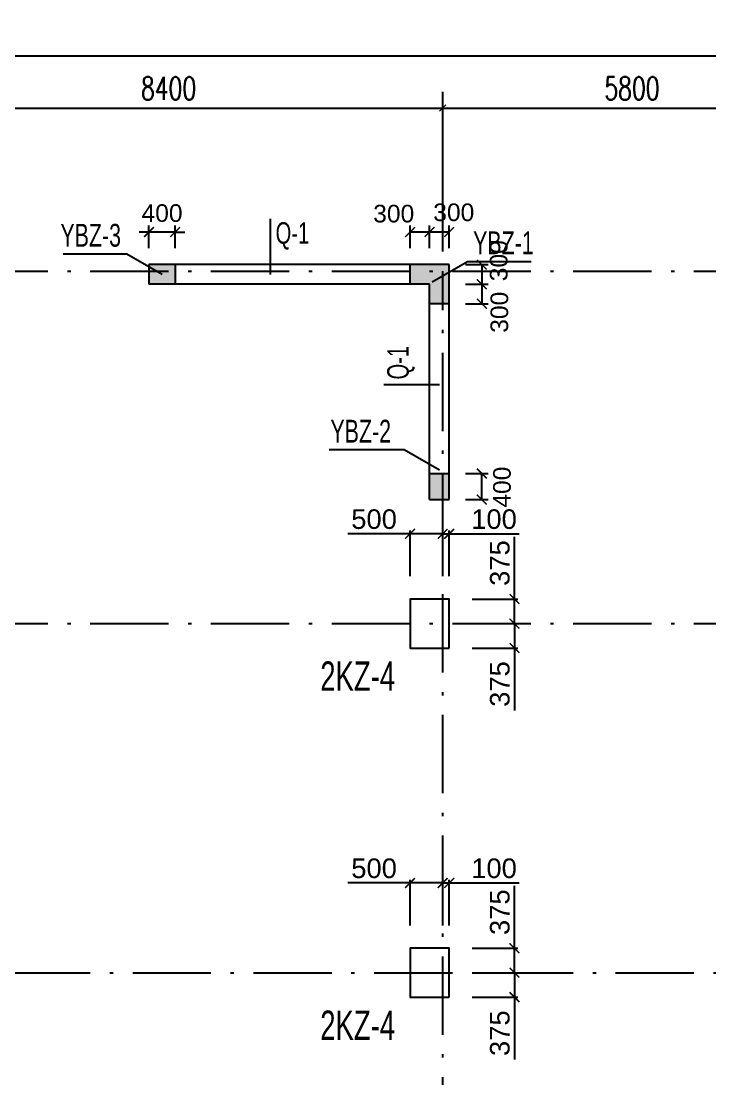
# Model space of a CAD drawing. Header units: millimetres. Extents: x -3831 to 465700, y 39900 to 106100.
# Drawn here: x 54441 to 64994, y 88923 to 105131 of the extents above; entities that cross this region are included whole.
import ezdxf

# ---------------------------------------------------------------- set-up
doc = ezdxf.new("R2010")
doc.units = ezdxf.units.MM
doc.linetypes.add('线型2', pattern=[1850, 1200, -300, 50, -300])
for name, color, linetype in [('AXIS', 3, 'Continuous'), ('BZ-name', 160, 'Continuous'), ('column_dim', 90, 'Continuous'), ('DOTE', 10, '线型2'), ('WALL-Beam', 80, 'Continuous'), ('wall_dim', 60, 'Continuous'), ('WALL_INFO', 130, 'Continuous')]:
    doc.layers.add(name, color=color, linetype=linetype)
for name, color, linetype, lineweight in [('S_Cl', 2, 'Continuous', 25), ('S_ColumFocus', 2, 'Continuous', 9), ('S_ConcWall', 3, 'Continuous', 25)]:
    doc.layers.add(name, color=color, linetype=linetype, lineweight=lineweight)
doc.styles.add('_TCH_DIM_T3', font='SIMPLEX', dxfattribs={"width": 0.705882, "bigfont": 'GBCBIG'})
doc.styles.get("Standard").update_dxf_attribs({"font": 'arial.ttf'})
doc.styles.add('xxxx', font='RIF.ttf')
doc.dimstyles.new('_TCH_ARCH&&100', dxfattribs={"dimtxt": 297.5, "dimasz": 100, "dimexe": 250, "dimexo": 300, "dimgap": 126.25, "dimtad": 1, "dimdec": 0, "dimzin": 0, "dimdsep": 46, "dimtxsty": '_TCH_DIM_T3', "dimblk": 'ARCHTICK', "dimcen": 0.09, "dimclrt": 7, "dimazin": 2, "dimtfac": 1, "dimtdec": 0, "dimtix": 1, "dimtmove": 2, "dimatfit": 3, "dimfxl": 100, "dimtolj": 1, "dimtzin": 0, "dimarcsym": 0})
doc.dimstyles.new('ISO-25', dxfattribs={"dimtxt": 2.5, "dimasz": 2.5, "dimexe": 1.25, "dimexo": 0.625, "dimtad": 1, "dimtxsty": 'Standard', "dimcen": 2.5, "dimadec": 0, "dimazin": 0, "dimtfac": 1, "dimtmove": 0, "dimatfit": 3, "dimfxl": 1, "dimarcsym": 0})

# ---------------------------------------------------------------- blocks, each defined once
blk = doc.blocks.new('_ArchTick')
at = {"color": 0, "linetype": 'ByBlock', "const_width": 0.15}
blk.add_lwpolyline([(-0.5, -0.5), (0.5, 0.5)], dxfattribs=at)
blk = doc.blocks.new('*D237')
at = {"layer": 'Defpoints', "color": 0, "transparency": 16777216}
for p in [(60700, 101900), (60700, 101400), (61000, 101400)]:
    blk.add_point(p, dxfattribs=at)
at = {"layer": 'wall_dim', "color": 0, "lineweight": -2, "transparency": 16777216}
for p, q in [((60700, 101650), (60700, 101999)), ((61000, 101650), (61000, 101999)), ((61000, 101900), (60700, 101900))]:
    blk.add_line(p, q, dxfattribs=at)
at = {"layer": 'wall_dim', "color": 0, "lineweight": -2, "transparency": 16777216, "xscale": 150, "yscale": 150, "zscale": 150, "rotation": 180}
blk.add_blockref('_ArchTick', (60700, 101900), dxfattribs=at)
at = {"layer": 'wall_dim', "color": 0, "lineweight": -2, "transparency": 16777216, "xscale": 150, "yscale": 150, "zscale": 150}
blk.add_blockref('_ArchTick', (61000, 101900), dxfattribs=at)
at = {"layer": 'wall_dim', "color": 7, "transparency": 16777216, "insert": (61070, 102200), "char_height": 270, "attachment_point": 5}
blk.add_mtext('300', dxfattribs=at)
blk = doc.blocks.new('*D238')
at = {"layer": 'Defpoints', "color": 0, "transparency": 16777216}
for p in [(60400, 101900), (60400, 101400), (60700, 101400)]:
    blk.add_point(p, dxfattribs=at)
at = {"layer": 'wall_dim', "color": 0, "lineweight": -2, "transparency": 16777216}
for p, q in [((60400, 101650), (60400, 101999)), ((60700, 101650), (60700, 101999)), ((60700, 101900), (60400, 101900))]:
    blk.add_line(p, q, dxfattribs=at)
at = {"layer": 'wall_dim', "color": 0, "lineweight": -2, "transparency": 16777216, "xscale": 150, "yscale": 150, "zscale": 150, "rotation": 180}
blk.add_blockref('_ArchTick', (60400, 101900), dxfattribs=at)
at = {"layer": 'wall_dim', "color": 0, "lineweight": -2, "transparency": 16777216, "xscale": 150, "yscale": 150, "zscale": 150}
blk.add_blockref('_ArchTick', (60700, 101900), dxfattribs=at)
at = {"layer": 'wall_dim', "color": 7, "transparency": 16777216, "insert": (60150, 102180), "char_height": 270, "attachment_point": 5}
blk.add_mtext('300', dxfattribs=at)
blk = doc.blocks.new('*D193')
at = {"layer": 'Defpoints', "color": 0, "transparency": 16777216}
for p in [(61000, 101400), (61000, 101100), (61500, 101100)]:
    blk.add_point(p, dxfattribs=at)
at = {"layer": 'wall_dim', "color": 0, "lineweight": -2, "transparency": 16777216}
for p, q in [((61250, 101400), (61599, 101400)), ((61500, 101400), (61500, 101100)), ((61250, 101100), (61599, 101100))]:
    blk.add_line(p, q, dxfattribs=at)
at = {"layer": 'wall_dim', "color": 0, "lineweight": -2, "transparency": 16777216, "xscale": 150, "yscale": 150, "zscale": 150}
for p, rotation in [((61500, 101400), 90), ((61500, 101100), 270)]:
    blk.add_blockref('_ArchTick', p, dxfattribs=dict(at, rotation=rotation))
at = {"layer": 'wall_dim', "color": 7, "transparency": 16777216, "insert": (61760, 101460), "char_height": 270, "attachment_point": 5, "rotation": 90}
blk.add_mtext('300', dxfattribs=at)
blk = doc.blocks.new('*D239')
at = {"layer": 'Defpoints', "color": 0, "transparency": 16777216}
for p in [(61000, 101100), (61000, 100800), (61500, 100800)]:
    blk.add_point(p, dxfattribs=at)
at = {"layer": 'wall_dim', "color": 0, "lineweight": -2, "transparency": 16777216}
for p, q in [((61250, 101100), (61599, 101100)), ((61500, 101100), (61500, 100800)), ((61250, 100800), (61599, 100800))]:
    blk.add_line(p, q, dxfattribs=at)
at = {"layer": 'wall_dim', "color": 0, "lineweight": -2, "transparency": 16777216, "xscale": 150, "yscale": 150, "zscale": 150}
for p, rotation in [((61500, 101100), 90), ((61500, 100800), 270)]:
    blk.add_blockref('_ArchTick', p, dxfattribs=dict(at, rotation=rotation))
at = {"layer": 'wall_dim', "color": 7, "transparency": 16777216, "insert": (61770, 100670), "char_height": 270, "attachment_point": 5, "rotation": 90}
blk.add_mtext('300', dxfattribs=at)
blk = doc.blocks.new('*D240')
at = {"layer": 'Defpoints', "color": 0, "transparency": 16777216}
for p in [(61000, 98200), (61500, 98200), (61000, 97800)]:
    blk.add_point(p, dxfattribs=at)
at = {"layer": 'wall_dim', "color": 0, "lineweight": -2, "transparency": 16777216}
for p, q in [((61250, 98200), (61599, 98200)), ((61500, 97800), (61500, 98200)), ((61250, 97800), (61599, 97800))]:
    blk.add_line(p, q, dxfattribs=at)
at = {"layer": 'wall_dim', "color": 0, "lineweight": -2, "transparency": 16777216, "xscale": 150, "yscale": 150, "zscale": 150}
for p, rotation in [((61500, 98200), 90), ((61500, 97800), 270)]:
    blk.add_blockref('_ArchTick', p, dxfattribs=dict(at, rotation=rotation))
at = {"layer": 'wall_dim', "color": 7, "transparency": 16777216, "insert": (61810, 97990), "char_height": 270, "attachment_point": 5, "rotation": 90}
blk.add_mtext('400', dxfattribs=at)
blk = doc.blocks.new('*D241')
at = {"layer": 'Defpoints', "color": 0, "transparency": 16777216}
for p in [(56400, 101900), (56400, 101400), (56800, 101400)]:
    blk.add_point(p, dxfattribs=at)
at = {"layer": 'wall_dim', "color": 0, "lineweight": -2, "transparency": 16777216}
for p, q in [((56400, 101650), (56400, 101999)), ((56800, 101650), (56800, 101999)), ((56400, 101900), (56250, 101900)), ((56800, 101900), (56400, 101900)), ((56800, 101900), (56950, 101900))]:
    blk.add_line(p, q, dxfattribs=at)
at = {"layer": 'wall_dim', "color": 0, "lineweight": -2, "transparency": 16777216, "xscale": 150, "yscale": 150, "zscale": 150}
blk.add_blockref('_ArchTick', (56400, 101900), dxfattribs=at)
at = {"layer": 'wall_dim', "color": 0, "lineweight": -2, "transparency": 16777216, "xscale": 150, "yscale": 150, "zscale": 150, "rotation": 180}
blk.add_blockref('_ArchTick', (56800, 101900), dxfattribs=at)
at = {"layer": 'wall_dim', "color": 7, "transparency": 16777216, "insert": (56600, 102188), "char_height": 270, "attachment_point": 5}
blk.add_mtext('400', dxfattribs=at)
blk = doc.blocks.new('*D1382')
at = {"layer": 'column_dim', "color": 0, "lineweight": -2, "transparency": 16777216}
for p, q in [((60900, 97275), (60750, 97275)), ((60900, 96625), (60900, 97325)), ((60900, 97275), (61000, 97275)), ((61000, 96625), (61000, 97325)), ((61000, 97275), (62074, 97275))]:
    blk.add_line(p, q, dxfattribs=at)
at = {"layer": 'Defpoints', "color": 0, "transparency": 16777216}
for p in [(60900, 97275), (60900, 96275), (61000, 96275)]:
    blk.add_point(p, dxfattribs=at)
at = {"layer": 'column_dim', "color": 0, "lineweight": -2, "transparency": 16777216, "xscale": 150, "yscale": 150, "zscale": 150}
blk.add_blockref('_ArchTick', (60900, 97275), dxfattribs=at)
at = {"layer": 'column_dim', "color": 0, "lineweight": -2, "transparency": 16777216, "xscale": 150, "yscale": 150, "zscale": 150, "rotation": 180}
blk.add_blockref('_ArchTick', (61000, 97275), dxfattribs=at)
at = {"layer": 'column_dim', "color": 7, "transparency": 16777216, "insert": (61687, 97498), "char_height": 300, "attachment_point": 5}
blk.add_mtext('100', dxfattribs=at)
blk = doc.blocks.new('*D1383')
at = {"layer": 'column_dim', "color": 0, "lineweight": -2, "transparency": 16777216}
for p, q in [((60400, 97275), (59448, 97275)), ((60400, 96625), (60400, 97325)), ((60900, 97275), (60400, 97275)), ((60900, 96625), (60900, 97325))]:
    blk.add_line(p, q, dxfattribs=at)
at = {"layer": 'Defpoints', "color": 0, "transparency": 16777216}
for p in [(60900, 97275), (60400, 96275), (60900, 96275)]:
    blk.add_point(p, dxfattribs=at)
at = {"layer": 'column_dim', "color": 0, "lineweight": -2, "transparency": 16777216, "xscale": 150, "yscale": 150, "zscale": 150, "rotation": 180}
blk.add_blockref('_ArchTick', (60400, 97275), dxfattribs=at)
at = {"layer": 'column_dim', "color": 0, "lineweight": -2, "transparency": 16777216, "xscale": 150, "yscale": 150, "zscale": 150}
blk.add_blockref('_ArchTick', (60900, 97275), dxfattribs=at)
at = {"layer": 'column_dim', "color": 7, "transparency": 16777216, "insert": (59849, 97498), "char_height": 300, "attachment_point": 5}
blk.add_mtext('500', dxfattribs=at)
blk = doc.blocks.new('*D1384')
at = {"layer": 'column_dim', "color": 0, "lineweight": -2, "transparency": 16777216}
for p, q in [((61350, 95900), (62050, 95900)), ((62000, 95900), (62000, 95525)), ((61350, 95525), (62050, 95525)), ((62000, 95525), (62000, 94570))]:
    blk.add_line(p, q, dxfattribs=at)
at = {"layer": 'Defpoints', "color": 0, "transparency": 16777216}
for p in [(61000, 95900), (62000, 95900), (61000, 95525)]:
    blk.add_point(p, dxfattribs=at)
at = {"layer": 'column_dim', "color": 0, "lineweight": -2, "transparency": 16777216, "xscale": 150, "yscale": 150, "zscale": 150}
for p, rotation in [((62000, 95900), 90), ((62000, 95525), 270)]:
    blk.add_blockref('_ArchTick', p, dxfattribs=dict(at, rotation=rotation))
at = {"layer": 'column_dim', "color": 7, "transparency": 16777216, "insert": (61777, 94973), "char_height": 300, "attachment_point": 5, "rotation": 90}
blk.add_mtext('375', dxfattribs=at)
blk = doc.blocks.new('*D1385')
at = {"layer": 'column_dim', "color": 0, "lineweight": -2, "transparency": 16777216}
for p, q in [((62000, 96275), (62000, 97230)), ((61350, 96275), (62050, 96275)), ((62000, 95900), (62000, 96275)), ((61350, 95900), (62050, 95900))]:
    blk.add_line(p, q, dxfattribs=at)
at = {"layer": 'Defpoints', "color": 0, "transparency": 16777216}
for p in [(61000, 96275), (61000, 95900), (62000, 95900)]:
    blk.add_point(p, dxfattribs=at)
at = {"layer": 'column_dim', "color": 0, "lineweight": -2, "transparency": 16777216, "xscale": 150, "yscale": 150, "zscale": 150}
for p, rotation in [((62000, 96275), 90), ((62000, 95900), 270)]:
    blk.add_blockref('_ArchTick', p, dxfattribs=dict(at, rotation=rotation))
at = {"layer": 'column_dim', "color": 7, "transparency": 16777216, "insert": (61777, 96827), "char_height": 300, "attachment_point": 5, "rotation": 90}
blk.add_mtext('375', dxfattribs=at)
blk = doc.blocks.new('*D1386')
at = {"layer": 'column_dim', "color": 0, "lineweight": -2, "transparency": 16777216}
for p, q in [((60900, 91925), (60750, 91925)), ((60900, 91275), (60900, 91975)), ((60900, 91925), (61000, 91925)), ((61000, 91275), (61000, 91975)), ((61000, 91925), (62074, 91925))]:
    blk.add_line(p, q, dxfattribs=at)
at = {"layer": 'Defpoints', "color": 0, "transparency": 16777216}
for p in [(60900, 91925), (60900, 90925), (61000, 90925)]:
    blk.add_point(p, dxfattribs=at)
at = {"layer": 'column_dim', "color": 0, "lineweight": -2, "transparency": 16777216, "xscale": 150, "yscale": 150, "zscale": 150}
blk.add_blockref('_ArchTick', (60900, 91925), dxfattribs=at)
at = {"layer": 'column_dim', "color": 0, "lineweight": -2, "transparency": 16777216, "xscale": 150, "yscale": 150, "zscale": 150, "rotation": 180}
blk.add_blockref('_ArchTick', (61000, 91925), dxfattribs=at)
at = {"layer": 'column_dim', "color": 7, "transparency": 16777216, "insert": (61687, 92148), "char_height": 300, "attachment_point": 5}
blk.add_mtext('100', dxfattribs=at)
blk = doc.blocks.new('*D1387')
at = {"layer": 'column_dim', "color": 0, "lineweight": -2, "transparency": 16777216}
for p, q in [((60400, 91925), (59448, 91925)), ((60400, 91275), (60400, 91975)), ((60900, 91925), (60400, 91925)), ((60900, 91275), (60900, 91975))]:
    blk.add_line(p, q, dxfattribs=at)
at = {"layer": 'Defpoints', "color": 0, "transparency": 16777216}
for p in [(60900, 91925), (60400, 90925), (60900, 90925)]:
    blk.add_point(p, dxfattribs=at)
at = {"layer": 'column_dim', "color": 0, "lineweight": -2, "transparency": 16777216, "xscale": 150, "yscale": 150, "zscale": 150, "rotation": 180}
blk.add_blockref('_ArchTick', (60400, 91925), dxfattribs=at)
at = {"layer": 'column_dim', "color": 0, "lineweight": -2, "transparency": 16777216, "xscale": 150, "yscale": 150, "zscale": 150}
blk.add_blockref('_ArchTick', (60900, 91925), dxfattribs=at)
at = {"layer": 'column_dim', "color": 7, "transparency": 16777216, "insert": (59849, 92148), "char_height": 300, "attachment_point": 5}
blk.add_mtext('500', dxfattribs=at)
blk = doc.blocks.new('*D1388')
at = {"layer": 'column_dim', "color": 0, "lineweight": -2, "transparency": 16777216}
for p, q in [((61350, 90550), (62050, 90550)), ((62000, 90550), (62000, 90175)), ((61350, 90175), (62050, 90175)), ((62000, 90175), (62000, 89220))]:
    blk.add_line(p, q, dxfattribs=at)
at = {"layer": 'Defpoints', "color": 0, "transparency": 16777216}
for p in [(61000, 90550), (62000, 90550), (61000, 90175)]:
    blk.add_point(p, dxfattribs=at)
at = {"layer": 'column_dim', "color": 0, "lineweight": -2, "transparency": 16777216, "xscale": 150, "yscale": 150, "zscale": 150}
for p, rotation in [((62000, 90550), 90), ((62000, 90175), 270)]:
    blk.add_blockref('_ArchTick', p, dxfattribs=dict(at, rotation=rotation))
at = {"layer": 'column_dim', "color": 7, "transparency": 16777216, "insert": (61777, 89623), "char_height": 300, "attachment_point": 5, "rotation": 90}
blk.add_mtext('375', dxfattribs=at)
blk = doc.blocks.new('*D1389')
at = {"layer": 'column_dim', "color": 0, "lineweight": -2, "transparency": 16777216}
for p, q in [((62000, 90925), (62000, 91880)), ((61350, 90925), (62050, 90925)), ((62000, 90550), (62000, 90925)), ((61350, 90550), (62050, 90550))]:
    blk.add_line(p, q, dxfattribs=at)
at = {"layer": 'Defpoints', "color": 0, "transparency": 16777216}
for p in [(61000, 90925), (61000, 90550), (62000, 90550)]:
    blk.add_point(p, dxfattribs=at)
at = {"layer": 'column_dim', "color": 0, "lineweight": -2, "transparency": 16777216, "xscale": 150, "yscale": 150, "zscale": 150}
for p, rotation in [((62000, 90925), 90), ((62000, 90550), 270)]:
    blk.add_blockref('_ArchTick', p, dxfattribs=dict(at, rotation=rotation))
at = {"layer": 'column_dim', "color": 7, "transparency": 16777216, "insert": (61777, 91477), "char_height": 300, "attachment_point": 5, "rotation": 90}
blk.add_mtext('375', dxfattribs=at)
blk = doc.blocks.new('*D2326')
at = {"layer": 'AXIS', "color": 0, "lineweight": -2, "transparency": 16777216}
for p, q in [((0, 101600), (0, 104850)), ((72500, 101600), (72500, 104850)), ((0, 104600), (72500, 104600))]:
    blk.add_line(p, q, dxfattribs=at)
at = {"layer": 'Defpoints', "color": 0, "transparency": 16777216}
for p in [(72500, 104600), (0, 101300), (72500, 101300)]:
    blk.add_point(p, dxfattribs=at)
at = {"layer": 'AXIS', "color": 0, "lineweight": -2, "transparency": 16777216, "xscale": 100, "yscale": 100, "zscale": 100, "rotation": 180}
blk.add_blockref('_ArchTick', (0, 104600), dxfattribs=at)
at = {"layer": 'AXIS', "color": 0, "lineweight": -2, "transparency": 16777216, "xscale": 100, "yscale": 100, "zscale": 100}
blk.add_blockref('_ArchTick', (72500, 104600), dxfattribs=at)
at = {"layer": 'AXIS', "color": 7, "transparency": 16777216, "insert": (36250, 104901.25), "char_height": 350, "attachment_point": 5, "style": '_TCH_DIM_T3'}
blk.add_mtext('\\A1;72500', dxfattribs=at)
blk = doc.blocks.new('*D2335')
at = {"layer": 'AXIS', "color": 0, "lineweight": -2, "transparency": 16777216}
for p, q in [((52500, 101600), (52500, 104050)), ((60900, 101600), (60900, 104050)), ((52500, 103800), (60900, 103800))]:
    blk.add_line(p, q, dxfattribs=at)
at = {"layer": 'Defpoints', "color": 0, "transparency": 16777216}
for p in [(60900, 103800), (52500, 101300), (60900, 101300)]:
    blk.add_point(p, dxfattribs=at)
at = {"layer": 'AXIS', "color": 0, "lineweight": -2, "transparency": 16777216, "xscale": 100, "yscale": 100, "zscale": 100, "rotation": 180}
blk.add_blockref('_ArchTick', (52500, 103800), dxfattribs=at)
at = {"layer": 'AXIS', "color": 0, "lineweight": -2, "transparency": 16777216, "xscale": 100, "yscale": 100, "zscale": 100}
blk.add_blockref('_ArchTick', (60900, 103800), dxfattribs=at)
at = {"layer": 'AXIS', "color": 7, "transparency": 16777216, "insert": (56700, 104101.25), "char_height": 350, "attachment_point": 5, "style": '_TCH_DIM_T3'}
blk.add_mtext('\\A1;8400', dxfattribs=at)
blk = doc.blocks.new('*D2336')
at = {"layer": 'AXIS', "color": 0, "lineweight": -2, "transparency": 16777216}
for p, q in [((60900, 101600), (60900, 104050)), ((66700, 101600), (66700, 104050)), ((60900, 103800), (66700, 103800))]:
    blk.add_line(p, q, dxfattribs=at)
at = {"layer": 'Defpoints', "color": 0, "transparency": 16777216}
for p in [(66700, 103800), (60900, 101300), (66700, 101300)]:
    blk.add_point(p, dxfattribs=at)
at = {"layer": 'AXIS', "color": 0, "lineweight": -2, "transparency": 16777216, "xscale": 100, "yscale": 100, "zscale": 100, "rotation": 180}
blk.add_blockref('_ArchTick', (60900, 103800), dxfattribs=at)
at = {"layer": 'AXIS', "color": 0, "lineweight": -2, "transparency": 16777216, "xscale": 100, "yscale": 100, "zscale": 100}
blk.add_blockref('_ArchTick', (66700, 103800), dxfattribs=at)
at = {"layer": 'AXIS', "color": 7, "transparency": 16777216, "insert": (63800, 104101.25), "char_height": 350, "attachment_point": 5, "style": '_TCH_DIM_T3'}
blk.add_mtext('\\A1;5800', dxfattribs=at)

msp = doc.modelspace()

# ---------------------------------------------------------------- hatches: boundary and pattern name
at = {"layer": 'WALL-Beam', "true_color": 0x636466}
h = msp.add_hatch(color=251, dxfattribs=at)
h.dxf.hatch_style = 1
h.paths.add_polyline_path([(56400, 101400), (56400, 101100), (56800, 101100), (56800, 101400)])
h = msp.add_hatch(color=251, dxfattribs=at)
h.dxf.hatch_style = 1
h.paths.add_polyline_path([(61000, 101400), (60400, 101400), (60400, 101100), (60700, 101100), (60700, 100800), (61000, 100800)])
h = msp.add_hatch(color=251, dxfattribs=at)
h.dxf.hatch_style = 1
h.paths.add_polyline_path([(60700, 97800), (61000, 97800), (61000, 98200), (60700, 98200)])

# ---------------------------------------------------------------- linework, layer by layer
at = {"layer": 'BZ-name'}
for points in [[(56600, 101250), (56058.73438, 101562.5), (55083.73438, 101562.5)], [(60737.5, 101137.5), (61278.76562, 101450), (62253.76562, 101450)], [(60850, 98250), (60308.73438, 98562.5), (59158.73438, 98562.5)]]:
    msp.add_lwpolyline(points, dxfattribs=at)
at = {"layer": 'DOTE'}
for p, q in [((0, 101300), (72500, 101300)), ((60900, 60000), (60900, 101300)), ((0, 95900), (72500, 95900)), ((28400, 90550), (72500, 90550))]:
    msp.add_line(p, q, dxfattribs=at)
at = {"layer": 'S_Cl'}
for points in [[(61000, 95525), (61000, 96275), (60400, 96275), (60400, 95525)], [(61000, 90175), (61000, 90925), (60400, 90925), (60400, 90175)]]:
    msp.add_lwpolyline(points, close=True, dxfattribs=at)
at = {"layer": 'S_ConcWall'}
for p, q in [((61000, 101400), (56400, 101400)), ((56400, 101400), (56400, 101100)), ((56800, 101400), (56800, 101100)), ((60400, 101100), (60400, 101400)), ((61000, 97800), (61000, 101400)), ((60700, 101100), (56400, 101100)), ((60700, 97800), (60700, 101100)), ((61000, 100800), (60700, 100800)), ((60700, 98200), (61000, 98200)), ((60700, 97800), (61000, 97800))]:
    msp.add_line(p, q, dxfattribs=at)
at = {"layer": 'WALL_INFO'}
for p, q in [((58260, 101250), (58260, 102100)), ((60850, 99560), (60000, 99560))]:
    msp.add_line(p, q, dxfattribs=at)

# ---------------------------------------------------------------- texts
at = {"layer": 'BZ-name', "char_height": 350, "attachment_point": 5, "style": 'xxxx'}
for s, insert, width in [('{\\W0.7;YBZ-3}', (55506.67188, 101847.5), 845.875), ('{\\W0.7;YBZ-1}', (61830.82812, 101735), 845.875), ('{\\W0.7;YBZ-2}', (59644.48438, 98847.5), 971.5)]:
    msp.add_mtext(s, dxfattribs=dict(at, insert=insert, width=width))
at = {"layer": 'S_ColumFocus', "char_height": 450, "width": 1013.375, "attachment_point": 5, "style": 'xxxx'}
for insert in [(59597.67096, 95094.37245), (59597.67096, 89744.37245)]:
    msp.add_mtext('{\\W0.7;2KZ-4}', dxfattribs=dict(at, insert=insert))
at = {"layer": 'WALL_INFO', "insert": (58340, 102050), "char_height": 330, "width": 282.972067, "attachment_point": 1, "style": 'xxxx'}
msp.add_mtext('\\W0.7000;Q-1', dxfattribs=at)
at = {"layer": 'WALL_INFO', "insert": (60050, 99640), "char_height": 330, "width": 206.3338065, "attachment_point": 1, "rotation": 89.999998465, "style": 'xxxx'}
msp.add_mtext('\\W0.7000;Q-1', dxfattribs=at)

# ---------------------------------------------------------------- dimensions: what is measured, and where the dimension line sits
at = {"layer": 'AXIS'}
for p1, p2, distance, picture, middle in [((0, 101300), (72500, 101300), 3300, '*D2326', (36250, 104901.25)), ((52500, 101300), (60900, 101300), 2500, '*D2335', (56700, 104101.25)), ((60900, 101300), (66700, 101300), 2500, '*D2336', (63800, 104101.25))]:
    dim = msp.add_aligned_dim(p1=p1, p2=p2, distance=distance, dimstyle='_TCH_ARCH&&100', override={"dimtxt": 350}, dxfattribs=at)
    dim.commit()
    dim.dimension.update_dxf_attribs({"geometry": picture, "text_midpoint": middle})
at = {"layer": 'column_dim'}
for p1, p2, distance, picture, middle in [((60400, 96275), (60900, 96275), 1000, '*D1383', (59849.09959, 97498.1719)), ((61000, 96275), (60900, 96275), -1000, '*D1382', (61686.78035, 97498.1719)), ((61000, 96275), (61000, 95900), 1000, '*D1385', (61776.72578, 96827.4352)), ((61000, 95525), (61000, 95900), -1000, '*D1384', (61776.72578, 94972.5648)), ((60400, 90925), (60900, 90925), 1000, '*D1387', (59849.09959, 92148.1719)), ((61000, 90925), (60900, 90925), -1000, '*D1386', (61686.78035, 92148.1719)), ((61000, 90925), (61000, 90550), 1000, '*D1389', (61776.72578, 91477.4352)), ((61000, 90175), (61000, 90550), -1000, '*D1388', (61776.72578, 89622.5648))]:
    dim = msp.add_aligned_dim(p1=p1, p2=p2, distance=distance, dimstyle='ISO-25', override={"dimtxt": 300, "dimasz": 150, "dimexe": 50, "dimexo": 350, "dimgap": 70, "dimjust": 1, "dimblk1": 'ArchTick', "dimblk2": 'ArchTick', "dimsah": 1, "dimclrt": 7}, dxfattribs=at)
    dim.commit()
    dim.dimension.update_dxf_attribs({"geometry": picture, "text_midpoint": middle})
at = {"layer": 'wall_dim'}
dim = msp.add_linear_dim(base=(56400, 101900), p1=(56800, 101400), p2=(56400, 101400), angle=180, dimstyle='ISO-25', override={"dimtxt": 270, "dimasz": 150, "dimexe": 99, "dimexo": 250, "dimgap": 150, "dimblk1": 'ArchTick', "dimblk2": 'ArchTick', "dimsah": 1, "dimclrt": 7, "dimtix": 1, "dimtofl": 1, "dimtmove": 2}, dxfattribs=at)
dim.commit()
dim.dimension.update_dxf_attribs({"geometry": '*D241', "text_midpoint": (56600, 102187.85471)})
for base, p1, p2, angle, picture, middle in [((60400, 101900), (60700, 101400), (60400, 101400), 180, '*D238', (60150, 102180)), ((60700, 101900), (61000, 101400), (60700, 101400), 180, '*D237', (61070, 102200)), ((61500, 101100), (61000, 101400), (61000, 101100), 90, '*D193', (61760, 101460)), ((61500, 100800), (61000, 101100), (61000, 100800), 90, '*D239', (61770, 100670)), ((61500, 98200), (61000, 97800), (61000, 98200), 90, '*D240', (61810, 97990))]:
    dim = msp.add_linear_dim(base=base, p1=p1, p2=p2, angle=angle, dimstyle='ISO-25', override={"dimtxt": 270, "dimasz": 150, "dimexe": 99, "dimexo": 250, "dimgap": 150, "dimblk1": 'ArchTick', "dimblk2": 'ArchTick', "dimsah": 1, "dimclrt": 7, "dimtix": 1, "dimtmove": 2}, dxfattribs=at)
    dim.commit()
    dim.dimension.update_dxf_attribs({"geometry": picture, "text_midpoint": middle, "dimtype": 160})

doc.saveas('drawing.dxf')
